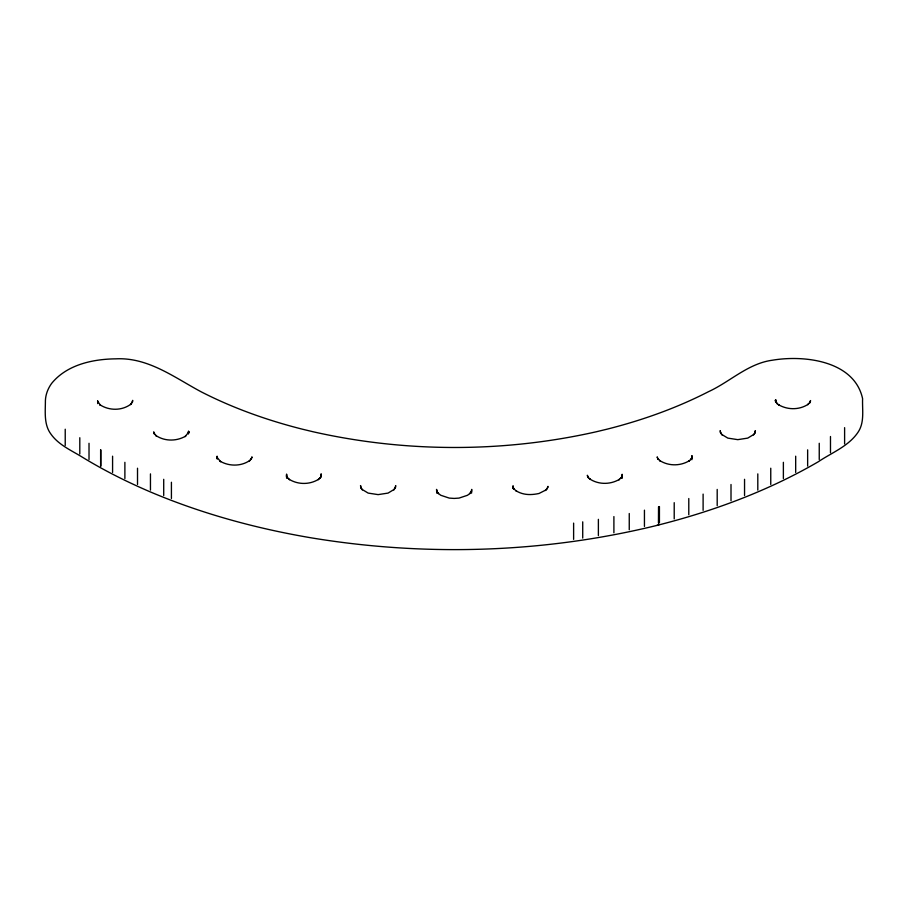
<?xml version="1.0" encoding="UTF-8"?>
<svg xmlns="http://www.w3.org/2000/svg" width="908" height="908" viewBox="0 0 908 908"><rect width="100%" height="100%" fill="white"/><g stroke="black" fill="none" stroke-linecap="round" stroke-linejoin="round"><path stroke-width="1.36" d="M132.5 401.404L132.659 400.36L132.284 402.709L132.454 401.676L130.514 404.571L131.183 403.958C122.035 410.961 109.096 410.825 99.835 404.684L100.47 405.263L97.61 401.166L97.78 402.21L97.689 400.893L97.689 403.606M395.525 486.643L395.695 485.587L395.094 488.22L395.582 487.312L393.766 489.832L394.458 489.219L388.068 493.089L378.114 494.622L368.149 493.089L361.759 489.219L362.451 489.832L360.646 487.312L361.134 488.22L360.533 485.587L360.703 486.643M755.195 431.675L755.365 430.619L754.764 433.252L755.252 432.344L753.436 434.864L754.128 434.251L747.738 438.11L737.773 439.654L727.819 438.11L721.429 434.251L722.121 434.864L720.316 432.344L720.804 433.241L720.203 430.619L720.373 431.675M251.811 457.882L251.981 456.849L250.994 459.437L251.471 458.551L249.303 460.969L249.95 460.39C241.267 466.474 229.293 466.542 220.031 461.185L220.633 461.729L216.66 456.826L217.33 458.79L217.114 456.168L217.114 458.881M321.126 476.757L321.126 474.044L321.126 476.666L321.296 475.633L320.115 478.198L320.581 477.324L318.231 479.685L318.856 479.129C309.878 484.861 297.915 484.861 288.903 479.152L289.538 479.719L287.166 477.358L287.632 478.221L286.44 475.667L286.61 476.7L286.599 474.078L286.599 478.141M547.808 487.414L547.978 486.37L547.025 488.969L547.49 488.084L545.345 490.513L546.003 489.934L539 493.487C530.669 495.269 523.121 495.098 516.084 490.808L516.686 491.353L513.406 488.425L514.121 489.071L512.668 486.472L513.326 488.436M810.367 401.597L810.538 400.564L809.505 403.141L809.97 402.267L807.757 404.673L808.404 404.094C799.63 410.087 787.667 410.132 778.462 404.684L779.075 405.229L776.578 402.925L777.044 403.776L775.205 400.315L775.863 402.278L775.716 399.656L775.716 402.369M657.619 525.244L657.619 525.244C544.425 553.12 425.511 556.808 310.581 537.729C256.067 528.445 202.325 513.837 151.318 492.329C127.029 481.978 103.342 470.117 80.846 456.259C70.291 449.937 58.362 444.523 51.007 434.206C43.72 424.569 45.4 411.926 45.4 400.655C45.638 394.413 47.976 388.454 51.62 383.426C66.863 364.675 92.752 359.091 115.815 358.842C147.959 357.173 174.154 377.342 200.986 391.723C233.084 408.169 267.27 420.302 302.205 429.144L312.954 431.731C405.865 452.729 503.531 452.729 596.454 431.731L607.202 429.144C642.138 420.302 676.324 408.169 708.422 391.723C730.134 381.757 748.056 363.427 772.549 360.192C804.42 354.824 854.451 360.805 862.6 398.691C862.135 409.928 864.779 422.379 857.969 432.344C848.447 446.373 831.796 452.638 818.21 461.809C768.599 490.626 714.358 510.841 658.845 524.903L658.436 525.006M657.063 525.335L658.845 524.903M657.358 457.904L657.188 456.86L658.3 459.437L657.835 458.563L660.127 460.946L659.492 460.379C668.379 466.235 680.342 466.258 689.444 460.662L688.82 461.219L691.249 458.881L690.784 459.743L692.044 457.189L691.873 458.234L691.953 455.6L691.953 459.664M587.521 476.303L587.351 475.27L588.407 477.846L587.941 476.961L590.177 479.367L589.53 478.8C598.327 484.759 610.29 484.804 619.472 479.31L618.847 479.867L621.333 477.54L620.879 478.403L622.196 475.871L622.025 476.904L622.162 474.282L622.162 478.346M153.849 432.912L153.679 431.868L154.701 434.455L154.224 433.57L156.426 435.988L155.767 435.409C164.507 441.447 176.47 441.504 185.709 436.09L185.096 436.635L189.012 431.731L188.353 433.695L188.523 431.073L188.523 433.774M513.304 488.152L513.099 485.814L513.099 488.527M844.61 427.657L844.61 443.899M830.48 436.51L830.48 452.751M819.243 443.286L819.243 459.527M807.643 449.846L807.643 466.088M795.68 456.191L795.68 472.444M783.377 462.32L783.377 478.561M770.756 468.222L770.756 484.463M757.805 473.885L757.805 490.127M744.549 479.31L744.549 495.552M731.008 484.497L731.008 500.739M717.195 489.423L717.195 505.665M703.11 494.1L703.11 510.353M688.786 498.515L688.786 514.768M674.213 502.669L674.213 518.922M659.424 506.562L659.424 522.804M658.606 522.997L658.606 506.755L658.527 523.065M644.442 510.171L644.442 526.413M629.255 513.508L629.255 529.75M613.899 516.573L613.899 532.814M598.383 519.342L598.383 535.595M582.72 521.839L582.72 538.081M573.618 523.11L573.618 539.352M471.558 493.146L471.729 489.389L471.127 492.022L471.615 491.114L469.811 493.634L470.492 493.021L467.495 495.28L459.028 498.095L454.148 498.424L449.256 498.095L440.8 495.28L437.792 493.021L438.485 493.634L436.68 491.114L437.168 492.022L436.566 489.389L436.737 493.146M171.419 482.261L171.419 498.503M163.712 479.31L163.712 495.552M150.456 473.885L150.456 490.127M137.517 468.222L137.517 484.463M124.884 462.32L124.884 478.561M112.581 456.191L112.581 472.444M100.811 449.948L100.811 466.19M100.629 449.846L100.629 466.088M89.018 443.286L89.018 459.527M79.802 437.724L79.802 453.977M65.228 429.223L65.228 445.465"/></g></svg>
